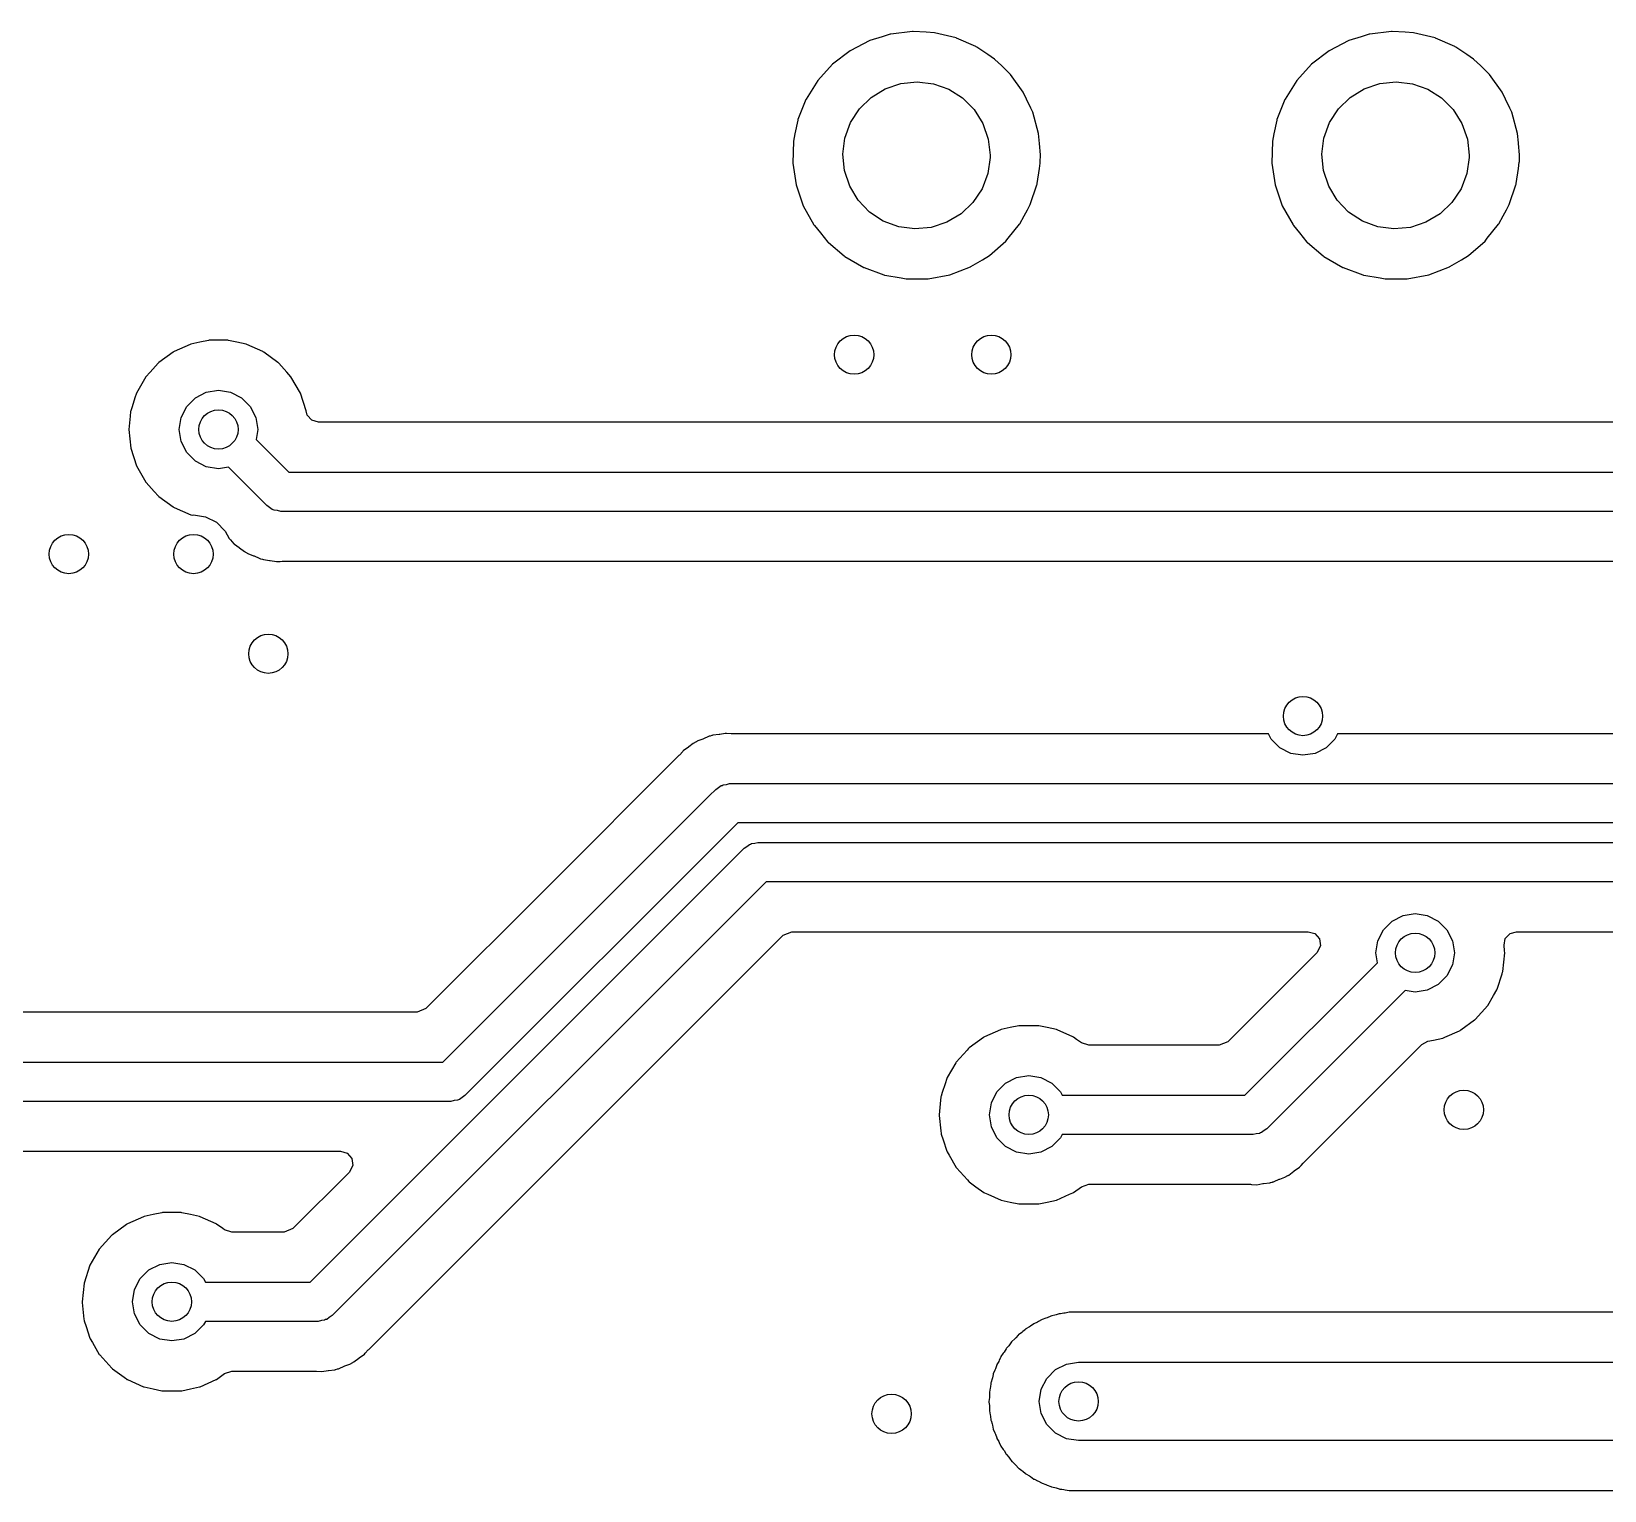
# Model space of a CAD drawing. Extents: x 0.02 to 3.56, y 0.02 to 1.96.
# Drawn here: x 1.617 to 2.247, y 0.812 to 1.397 of the extents above; entities that cross this region are included whole.
import ezdxf

# ---------------------------------------------------------------- set-up
doc = ezdxf.new("R2010")
doc.units = 0
doc.header["$MEASUREMENT"] = 0
doc.layers.add('BLACK', color=7, linetype='CONTINUOUS')

msp = doc.modelspace()

# ---------------------------------------------------------------- linework, layer by layer
at = {"layer": 'BLACK', "linetype": 'CONTINUOUS'}
for p, q in [((1.95777, 1.3953), (1.95275, 1.39375)), ((1.96099, 1.39629), (1.95777, 1.3953)), ((1.9612, 1.39635), (1.96099, 1.39629)), ((1.96099, 1.39629), (1.96099, 1.39629)), ((1.96997, 1.39742), (1.9612, 1.39635)), ((1.97019, 1.3974), (1.96997, 1.39742)), ((1.97538, 1.3971), (1.97019, 1.3974)), ((1.97019, 1.3974), (1.97019, 1.3974)), ((1.9788, 1.39691), (1.97538, 1.3971)), ((1.9874, 1.39484), (1.9788, 1.39691)), ((1.9876, 1.39475), (1.9874, 1.39484)), ((1.99529, 1.39138), (1.9876, 1.39475)), ((1.9876, 1.39475), (1.9876, 1.39475)), ((2.14989, 1.3953), (2.14487, 1.39375)), ((2.15311, 1.39629), (2.14989, 1.3953)), ((2.15332, 1.39635), (2.15311, 1.39629)), ((2.15311, 1.39629), (2.15311, 1.39629)), ((2.1621, 1.39742), (2.15332, 1.39635)), ((2.16232, 1.3974), (2.1621, 1.39742)), ((2.1675, 1.3971), (2.16232, 1.3974)), ((2.16232, 1.3974), (2.16232, 1.3974)), ((2.17093, 1.39691), (2.1675, 1.3971)), ((2.17952, 1.39484), (2.17093, 1.39691)), ((2.17972, 1.39475), (2.17952, 1.39484)), ((2.18741, 1.39138), (2.17972, 1.39475)), ((2.17972, 1.39475), (2.17972, 1.39475)), ((1.94489, 1.3897), (1.93788, 1.38432)), ((1.95275, 1.39375), (1.94489, 1.3897)), ((1.99549, 1.39129), (1.99529, 1.39138)), ((1.99529, 1.39138), (1.99529, 1.39138)), ((1.99567, 1.39117), (1.99549, 1.39129)), ((2.00009, 1.3882), (1.99567, 1.39117)), ((1.99567, 1.39117), (1.99567, 1.39117)), ((2.00283, 1.38636), (2.00009, 1.3882)), ((2.13702, 1.3897), (2.13, 1.38432)), ((2.14487, 1.39375), (2.13702, 1.3897)), ((2.18762, 1.39129), (2.18741, 1.39138)), ((2.18741, 1.39138), (2.18741, 1.39138)), ((2.1878, 1.39117), (2.18762, 1.39129)), ((2.19222, 1.3882), (2.1878, 1.39117)), ((2.1878, 1.39117), (2.1878, 1.39117)), ((2.19495, 1.38636), (2.19222, 1.3882)), ((1.93788, 1.38432), (1.93193, 1.37778)), ((2.00299, 1.38621), (2.00283, 1.38636)), ((2.00556, 1.38371), (2.00299, 1.38621)), ((2.00299, 1.38621), (2.00299, 1.38621)), ((2.00918, 1.38021), (2.00556, 1.38371)), ((2.13, 1.38432), (2.12405, 1.37778)), ((2.19511, 1.38621), (2.19495, 1.38636)), ((2.19769, 1.38371), (2.19511, 1.38621)), ((2.19511, 1.38621), (2.19511, 1.38621)), ((2.2013, 1.38021), (2.19769, 1.38371)), ((1.93193, 1.37778), (1.92723, 1.37029)), ((1.95896, 1.37443), (1.96519, 1.37656)), ((1.96519, 1.37656), (1.97174, 1.37724)), ((1.97174, 1.37724), (1.97828, 1.37646)), ((1.97828, 1.37646), (1.98448, 1.37426)), ((2.01434, 1.37303), (2.00918, 1.38021)), ((2.12405, 1.37778), (2.11936, 1.37029)), ((2.15109, 1.37443), (2.15732, 1.37656)), ((2.15732, 1.37656), (2.16387, 1.37724)), ((2.16387, 1.37724), (2.1704, 1.37646)), ((2.1704, 1.37646), (2.17661, 1.37426)), ((2.20646, 1.37303), (2.2013, 1.38021)), ((1.92715, 1.37009), (1.92609, 1.36745)), ((1.92723, 1.37029), (1.92715, 1.37009)), ((1.92715, 1.37009), (1.92715, 1.37009)), ((1.94865, 1.36638), (1.95336, 1.37098)), ((1.95336, 1.37098), (1.95896, 1.37443)), ((1.98448, 1.37426), (1.99004, 1.37073)), ((1.99004, 1.37073), (1.99468, 1.36606)), ((2.01567, 1.37024), (2.01434, 1.37303)), ((2.01741, 1.36658), (2.01567, 1.37024)), ((2.11927, 1.37009), (2.11821, 1.36745)), ((2.11936, 1.37029), (2.11927, 1.37009)), ((2.11927, 1.37009), (2.11927, 1.37009)), ((2.14078, 1.36638), (2.14548, 1.37098)), ((2.14548, 1.37098), (2.15109, 1.37443)), ((2.17661, 1.37426), (2.18216, 1.37073)), ((2.18216, 1.37073), (2.1868, 1.36606)), ((2.20779, 1.37024), (2.20646, 1.37303)), ((2.20954, 1.36658), (2.20779, 1.37024)), ((1.92609, 1.36745), (1.92393, 1.36209)), ((1.94509, 1.36085), (1.94865, 1.36638)), ((1.99468, 1.36606), (1.99816, 1.36047)), ((2.01814, 1.36505), (2.01741, 1.36658)), ((2.02047, 1.35652), (2.01814, 1.36505)), ((2.11821, 1.36745), (2.11606, 1.36209)), ((2.13721, 1.36085), (2.14078, 1.36638)), ((2.1868, 1.36606), (2.19029, 1.36047)), ((2.21027, 1.36505), (2.20954, 1.36658)), ((2.2126, 1.35652), (2.21027, 1.36505)), ((1.92389, 1.36187), (1.92274, 1.35632)), ((1.92393, 1.36209), (1.92389, 1.36187)), ((1.92389, 1.36187), (1.92389, 1.36187)), ((1.94284, 1.35466), (1.94509, 1.36085)), ((1.99816, 1.36047), (2.00033, 1.35426)), ((2.11601, 1.36187), (2.11486, 1.35632)), ((2.11606, 1.36209), (2.11601, 1.36187)), ((2.11601, 1.36187), (2.11601, 1.36187)), ((2.13496, 1.35466), (2.13721, 1.36085)), ((2.19029, 1.36047), (2.19246, 1.35426)), ((1.92214, 1.35343), (1.92191, 1.34459)), ((1.92274, 1.35632), (1.92214, 1.35343)), ((1.94201, 1.34813), (1.94284, 1.35466)), ((2.00033, 1.35426), (2.00106, 1.34772)), ((2.02084, 1.35246), (2.02047, 1.35652)), ((2.02124, 1.34797), (2.02084, 1.35246)), ((2.11427, 1.35343), (2.11404, 1.34459)), ((2.11486, 1.35632), (2.11427, 1.35343)), ((2.13414, 1.34813), (2.13496, 1.35466)), ((2.19246, 1.35426), (2.19319, 1.34772)), ((2.21294, 1.35272), (2.2126, 1.35652)), ((2.21296, 1.35246), (2.21294, 1.35272)), ((2.21336, 1.34797), (2.21296, 1.35246)), ((1.92191, 1.34459), (1.92325, 1.33586)), ((1.94265, 1.34158), (1.94201, 1.34813)), ((2.00105, 1.34689), (2.00014, 1.34037)), ((2.00106, 1.34772), (2.00105, 1.34689)), ((2.02081, 1.34245), (2.02112, 1.34459)), ((2.02112, 1.34459), (2.02117, 1.34497)), ((2.02117, 1.34497), (2.02119, 1.34511)), ((2.02117, 1.34497), (2.02117, 1.34497)), ((2.02119, 1.34511), (2.02126, 1.34772)), ((2.02126, 1.34772), (2.02124, 1.34797)), ((2.11404, 1.34459), (2.11537, 1.33586)), ((2.13478, 1.34158), (2.13414, 1.34813)), ((2.19318, 1.34689), (2.19226, 1.34037)), ((2.19319, 1.34772), (2.19318, 1.34689)), ((2.21294, 1.34245), (2.2133, 1.34497)), ((2.2133, 1.34497), (2.21332, 1.34511)), ((2.2133, 1.34497), (2.2133, 1.34497)), ((2.21332, 1.34511), (2.21339, 1.34772)), ((2.21339, 1.34772), (2.21336, 1.34797)), ((1.94473, 1.33533), (1.94265, 1.34158)), ((2.00014, 1.34037), (1.9978, 1.33422)), ((2.01995, 1.33636), (2.02081, 1.34245)), ((2.13686, 1.33533), (2.13478, 1.34158)), ((2.19226, 1.34037), (2.18992, 1.33422)), ((2.21207, 1.33636), (2.21294, 1.34245)), ((1.92325, 1.33586), (1.92611, 1.32749)), ((1.94814, 1.3297), (1.94473, 1.33533)), ((1.9978, 1.33422), (1.99415, 1.32874)), ((2.01717, 1.32797), (2.01978, 1.33586)), ((2.01978, 1.33586), (2.01988, 1.33615)), ((2.01988, 1.33615), (2.01995, 1.33636)), ((2.01988, 1.33615), (2.01988, 1.33615)), ((2.11537, 1.33586), (2.11824, 1.32749)), ((2.14027, 1.3297), (2.13686, 1.33533)), ((2.18992, 1.33422), (2.18628, 1.32874)), ((2.2093, 1.32797), (2.2119, 1.33586)), ((2.2119, 1.33586), (2.212, 1.33615)), ((2.212, 1.33615), (2.21207, 1.33636)), ((2.212, 1.33615), (2.212, 1.33615)), ((1.92611, 1.32749), (1.93041, 1.31977)), ((1.95271, 1.32497), (1.94814, 1.3297)), ((1.99415, 1.32874), (1.98939, 1.3242)), ((2.01474, 1.32348), (2.01601, 1.32584)), ((2.01601, 1.32584), (2.01717, 1.32797)), ((2.11824, 1.32749), (2.12254, 1.31977)), ((2.14484, 1.32497), (2.14027, 1.3297)), ((2.18628, 1.32874), (2.18151, 1.3242)), ((2.20686, 1.32348), (2.20814, 1.32584)), ((2.20814, 1.32584), (2.2093, 1.32797)), ((1.93041, 1.31977), (1.93055, 1.3196)), ((1.93055, 1.3196), (1.93055, 1.3196)), ((1.93055, 1.3196), (1.93304, 1.31656)), ((1.95822, 1.32136), (1.95271, 1.32497)), ((1.96439, 1.31907), (1.95822, 1.32136)), ((1.97092, 1.3182), (1.96439, 1.31907)), ((1.97747, 1.31879), (1.97092, 1.3182)), ((1.98373, 1.32083), (1.97747, 1.31879)), ((1.98939, 1.3242), (1.98373, 1.32083)), ((2.00834, 1.31444), (2.01281, 1.32003)), ((2.01281, 1.32003), (2.01295, 1.3202)), ((2.01281, 1.32003), (2.01281, 1.32003)), ((2.01295, 1.3202), (2.01474, 1.32348)), ((2.12254, 1.31977), (2.12268, 1.3196)), ((2.12268, 1.3196), (2.12268, 1.3196)), ((2.12268, 1.3196), (2.12516, 1.31656)), ((2.15035, 1.32136), (2.14484, 1.32497)), ((2.15652, 1.31907), (2.15035, 1.32136)), ((2.16304, 1.3182), (2.15652, 1.31907)), ((2.1696, 1.31879), (2.16304, 1.3182)), ((2.17586, 1.32083), (2.1696, 1.31879)), ((2.18151, 1.3242), (2.17586, 1.32083)), ((2.20047, 1.31444), (2.20494, 1.32003)), ((2.20494, 1.32003), (2.20508, 1.3202)), ((2.20494, 1.32003), (2.20494, 1.32003)), ((2.20508, 1.3202), (2.20686, 1.32348)), ((1.93304, 1.31656), (1.93601, 1.31293)), ((1.93601, 1.31293), (1.93618, 1.31278)), ((1.93618, 1.31278), (1.94256, 1.30733)), ((2.00076, 1.30749), (2.00742, 1.3133)), ((2.00742, 1.3133), (2.00834, 1.31444)), ((2.12516, 1.31656), (2.12813, 1.31293)), ((2.12813, 1.31293), (2.1283, 1.31278)), ((2.1283, 1.31278), (2.13469, 1.30733)), ((2.19289, 1.30749), (2.19955, 1.3133)), ((2.19955, 1.3133), (2.20047, 1.31444)), ((1.94256, 1.30733), (1.94256, 1.30733)), ((1.94256, 1.30733), (1.94273, 1.30718)), ((1.94273, 1.30718), (1.95036, 1.30272)), ((1.99799, 1.30583), (2.00076, 1.30749)), ((2.13469, 1.30733), (2.13469, 1.30733)), ((2.13469, 1.30733), (2.13486, 1.30718)), ((2.13486, 1.30718), (2.14249, 1.30272)), ((2.19012, 1.30583), (2.19289, 1.30749)), ((1.95036, 1.30272), (1.95057, 1.30265)), ((1.95057, 1.30265), (1.95057, 1.30265)), ((1.95057, 1.30265), (1.95846, 1.29976)), ((1.97621, 1.29821), (1.98491, 1.29982)), ((1.98491, 1.29982), (1.99318, 1.30295)), ((1.99318, 1.30295), (1.99337, 1.30306)), ((1.99337, 1.30306), (1.99799, 1.30583)), ((1.99337, 1.30306), (1.99337, 1.30306)), ((2.14249, 1.30272), (2.1427, 1.30265)), ((2.1427, 1.30265), (2.1427, 1.30265)), ((2.1427, 1.30265), (2.15058, 1.29976)), ((2.16834, 1.29821), (2.17703, 1.29982)), ((2.17703, 1.29982), (2.1853, 1.30295)), ((2.1853, 1.30295), (2.18549, 1.30306)), ((2.18549, 1.30306), (2.19012, 1.30583)), ((2.18549, 1.30306), (2.18549, 1.30306)), ((1.95846, 1.29976), (1.95846, 1.29976)), ((1.95846, 1.29976), (1.95867, 1.29969)), ((1.95867, 1.29969), (1.95888, 1.29965)), ((1.95888, 1.29965), (1.95888, 1.29965)), ((1.95888, 1.29965), (1.96538, 1.29852)), ((1.96538, 1.29852), (1.96737, 1.29817)), ((1.96737, 1.29817), (1.9676, 1.29817)), ((1.9676, 1.29817), (1.97161, 1.29819)), ((1.9676, 1.29817), (1.9676, 1.29817)), ((1.97161, 1.29819), (1.97621, 1.29821)), ((2.15058, 1.29976), (2.15058, 1.29976)), ((2.15058, 1.29976), (2.15079, 1.29969)), ((2.15079, 1.29969), (2.15101, 1.29965)), ((2.15101, 1.29965), (2.15101, 1.29965)), ((2.15101, 1.29965), (2.1575, 1.29852)), ((2.1575, 1.29852), (2.1595, 1.29817)), ((2.1595, 1.29817), (2.15972, 1.29817)), ((2.15972, 1.29817), (2.16374, 1.29819)), ((2.15972, 1.29817), (2.15972, 1.29817)), ((2.16374, 1.29819), (2.16834, 1.29821)), ((1.67334, 1.26871), (1.66768, 1.2646)), ((1.67355, 1.26886), (1.67334, 1.26871)), ((1.67334, 1.26871), (1.67334, 1.26871)), ((1.67379, 1.26897), (1.67355, 1.26886)), ((1.68018, 1.27182), (1.67379, 1.26897)), ((1.67379, 1.26897), (1.67379, 1.26897)), ((1.68042, 1.27192), (1.68018, 1.27182)), ((1.68018, 1.27182), (1.68018, 1.27182)), ((1.6841, 1.2727), (1.68042, 1.27192)), ((1.68752, 1.27343), (1.6841, 1.2727)), ((1.68778, 1.27348), (1.68752, 1.27343)), ((1.68752, 1.27343), (1.68752, 1.27343)), ((1.69529, 1.27348), (1.68778, 1.27348)), ((1.69555, 1.27343), (1.69529, 1.27348)), ((1.69897, 1.2727), (1.69555, 1.27343)), ((1.69555, 1.27343), (1.69555, 1.27343)), ((1.70265, 1.27192), (1.69897, 1.2727)), ((1.70289, 1.27182), (1.70265, 1.27192)), ((1.70928, 1.26897), (1.70289, 1.27182)), ((1.70289, 1.27182), (1.70289, 1.27182)), ((1.70952, 1.26886), (1.70928, 1.26897)), ((1.70928, 1.26897), (1.70928, 1.26897)), ((1.70973, 1.26871), (1.70952, 1.26886)), ((1.71539, 1.2646), (1.70973, 1.26871)), ((1.70973, 1.26871), (1.70973, 1.26871)), ((1.6673, 1.26425), (1.66412, 1.26073)), ((1.66747, 1.26444), (1.6673, 1.26425)), ((1.6673, 1.26425), (1.6673, 1.26425)), ((1.66768, 1.2646), (1.66747, 1.26444)), ((1.66768, 1.2646), (1.66768, 1.2646)), ((1.7156, 1.26444), (1.71539, 1.2646)), ((1.71539, 1.2646), (1.71539, 1.2646)), ((1.71577, 1.26425), (1.7156, 1.26444)), ((1.71895, 1.26073), (1.71577, 1.26425)), ((1.71577, 1.26425), (1.71577, 1.26425)), ((1.66244, 1.25886), (1.65868, 1.25234)), ((1.66412, 1.26073), (1.66244, 1.25886)), ((1.72063, 1.25886), (1.71895, 1.26073)), ((1.72439, 1.25234), (1.72063, 1.25886)), ((1.65804, 1.25036), (1.65688, 1.24682)), ((1.65868, 1.25234), (1.65804, 1.25036)), ((1.6788, 1.24697), (1.68228, 1.25046)), ((1.68228, 1.25046), (1.68667, 1.25269)), ((1.68667, 1.25269), (1.69154, 1.25346)), ((1.69154, 1.25346), (1.6964, 1.25269)), ((1.6964, 1.25269), (1.70079, 1.25046)), ((1.70079, 1.25046), (1.70428, 1.24697)), ((1.72671, 1.24519), (1.72439, 1.25234)), ((1.65613, 1.24306), (1.65557, 1.23772)), ((1.65633, 1.24494), (1.65613, 1.24306)), ((1.65636, 1.24519), (1.65633, 1.24494)), ((1.65633, 1.24494), (1.65633, 1.24494)), ((1.65688, 1.24682), (1.65636, 1.24519)), ((1.67656, 1.24258), (1.6788, 1.24697)), ((1.70428, 1.24697), (1.70651, 1.24258)), ((1.72674, 1.24494), (1.72671, 1.24519)), ((1.7268, 1.24468), (1.72674, 1.24494)), ((1.72683, 1.24469), (1.7268, 1.24468)), ((1.72715, 1.24351), (1.72683, 1.24469)), ((1.72898, 1.2414), (1.72715, 1.24351)), ((1.65557, 1.23772), (1.65636, 1.23024)), ((1.67579, 1.23772), (1.67656, 1.24258)), ((1.67656, 1.23285), (1.67579, 1.23772)), ((1.70651, 1.24258), (1.70728, 1.23772)), ((1.70728, 1.23772), (1.70665, 1.23373)), ((1.73166, 1.24061), (1.72898, 1.2414)), ((2.44246, 1.24061), (1.73166, 1.24061)), ((1.6788, 1.22846), (1.67656, 1.23285)), ((1.70665, 1.23373), (1.7198, 1.22059)), ((1.65636, 1.23024), (1.65868, 1.22309)), ((1.68228, 1.22498), (1.6788, 1.22846)), ((1.68667, 1.22274), (1.68228, 1.22498)), ((1.65868, 1.22309), (1.66244, 1.21658)), ((1.69154, 1.22197), (1.68667, 1.22274)), ((1.69552, 1.2226), (1.69154, 1.22197)), ((1.71097, 1.20715), (1.69552, 1.2226)), ((1.7198, 1.22059), (2.45309, 1.22059)), ((1.66244, 1.21658), (1.66261, 1.21638)), ((1.66261, 1.21638), (1.66261, 1.21638)), ((1.66261, 1.21638), (1.66578, 1.21286)), ((1.66578, 1.21286), (1.66747, 1.21099)), ((1.66747, 1.21099), (1.66768, 1.21084)), ((1.66768, 1.21084), (1.66768, 1.21084)), ((1.66768, 1.21084), (1.67334, 1.20672)), ((1.67334, 1.20672), (1.67355, 1.20657)), ((1.67355, 1.20657), (1.67379, 1.20646)), ((1.67379, 1.20646), (1.67379, 1.20646)), ((1.67379, 1.20646), (1.6771, 1.20499)), ((1.71208, 1.20645), (1.71097, 1.20715)), ((1.71311, 1.20563), (1.71208, 1.20645)), ((1.71355, 1.20553), (1.71311, 1.20563)), ((1.71393, 1.20529), (1.71355, 1.20553)), ((1.71524, 1.20514), (1.71393, 1.20529)), ((1.71652, 1.20484), (1.71524, 1.20514)), ((1.6771, 1.20499), (1.68042, 1.20351)), ((1.68042, 1.20351), (1.68103, 1.20338)), ((1.68103, 1.20338), (1.68154, 1.20346)), ((1.68154, 1.20346), (1.6864, 1.20269)), ((1.6864, 1.20269), (1.69079, 1.20046)), ((1.69079, 1.20046), (1.69428, 1.19697)), ((2.45309, 1.20484), (1.71652, 1.20484)), ((1.69428, 1.19697), (1.69578, 1.19403)), ((1.69578, 1.19403), (1.69609, 1.19372)), ((1.69609, 1.19372), (1.69632, 1.19347)), ((1.69632, 1.19347), (1.69774, 1.19184)), ((1.69774, 1.19184), (1.69798, 1.19167)), ((1.69798, 1.19167), (1.6998, 1.19039)), ((1.6998, 1.19039), (1.70001, 1.19024)), ((1.70001, 1.19024), (1.70198, 1.18869)), ((1.70198, 1.18869), (1.70226, 1.18857)), ((1.70226, 1.18857), (1.70235, 1.18851)), ((1.70235, 1.18851), (1.70292, 1.18818)), ((1.70292, 1.18818), (1.70302, 1.18813)), ((1.70302, 1.18813), (1.70326, 1.18796)), ((1.70326, 1.18796), (1.70354, 1.18785)), ((1.70354, 1.18785), (1.70354, 1.18785)), ((1.70354, 1.18785), (1.70465, 1.18742)), ((1.70465, 1.18742), (1.7056, 1.18705)), ((1.7056, 1.18705), (1.70584, 1.18695)), ((1.70584, 1.18695), (1.70786, 1.18603)), ((1.70786, 1.18603), (1.70786, 1.18603)), ((1.70786, 1.18603), (1.70814, 1.18591)), ((1.70814, 1.18591), (1.70843, 1.18586)), ((1.70843, 1.18586), (1.70853, 1.18583)), ((1.70853, 1.18583), (1.70917, 1.18564)), ((1.70917, 1.18564), (1.70927, 1.18562)), ((1.70927, 1.18562), (1.70955, 1.18551)), ((1.70955, 1.18551), (1.71204, 1.18518)), ((1.71204, 1.18518), (1.7123, 1.18514)), ((1.7123, 1.18514), (1.71477, 1.18468)), ((1.71477, 1.18468), (1.71507, 1.1847)), ((1.71507, 1.1847), (1.71633, 1.18477)), ((1.71507, 1.1847), (1.71507, 1.1847)), ((1.71633, 1.18477), (1.71708, 1.18481)), ((1.71708, 1.18481), (1.71737, 1.18482)), ((1.71737, 1.18482), (2.33722, 1.18482)), ((1.882, 1.11171), (1.88024, 1.11036)), ((1.88224, 1.1119), (1.882, 1.11171)), ((1.882, 1.11171), (1.882, 1.11171)), ((1.88251, 1.11202), (1.88224, 1.1119)), ((1.8826, 1.11207), (1.88251, 1.11202)), ((1.88318, 1.11239), (1.8826, 1.11207)), ((1.88327, 1.11244), (1.88318, 1.11239)), ((1.88352, 1.11261), (1.88327, 1.11244)), ((1.8838, 1.11272), (1.88352, 1.11261)), ((1.88587, 1.1135), (1.8838, 1.11272)), ((1.8838, 1.11272), (1.8838, 1.11272)), ((1.88611, 1.1136), (1.88587, 1.1135)), ((1.88814, 1.11449), (1.88611, 1.1136)), ((1.88842, 1.11461), (1.88814, 1.11449)), ((1.88814, 1.11449), (1.88814, 1.11449)), ((1.88871, 1.11466), (1.88842, 1.11461)), ((1.88881, 1.11469), (1.88871, 1.11466)), ((1.88945, 1.11487), (1.88881, 1.11469)), ((1.88956, 1.11489), (1.88945, 1.11487)), ((1.88983, 1.115), (1.88956, 1.11489)), ((1.89233, 1.1153), (1.88983, 1.115)), ((1.89259, 1.11534), (1.89233, 1.1153)), ((1.89477, 1.11572), (1.89259, 1.11534)), ((1.89507, 1.11577), (1.89477, 1.11572)), ((1.89477, 1.11572), (1.89477, 1.11572)), ((1.89536, 1.11575), (1.89507, 1.11577)), ((1.89722, 1.11562), (1.89536, 1.11575)), ((1.89536, 1.11575), (1.89536, 1.11575)), ((1.89756, 1.11561), (1.89722, 1.11562)), ((2.1127, 1.11561), (1.89756, 1.11561)), ((2.1138, 1.11346), (2.1127, 1.11561)), ((2.11728, 1.10998), (2.1138, 1.11346)), ((2.13928, 1.11346), (2.13579, 1.10998)), ((2.14037, 1.11561), (2.13928, 1.11346)), ((2.30441, 1.11561), (2.14037, 1.11561)), ((1.87557, 1.1062), (1.82457, 1.05519)), ((1.87622, 1.10685), (1.87557, 1.1062)), ((1.87642, 1.10706), (1.87622, 1.10685)), ((1.87776, 1.10856), (1.87642, 1.10706)), ((1.87796, 1.10879), (1.87776, 1.10856)), ((1.87776, 1.10856), (1.87776, 1.10856)), ((1.88003, 1.11021), (1.87796, 1.10879)), ((1.88024, 1.11036), (1.88003, 1.11021)), ((2.12167, 1.10774), (2.11728, 1.10998)), ((2.12654, 1.10697), (2.12167, 1.10774)), ((2.1314, 1.10774), (2.12654, 1.10697)), ((2.13579, 1.10998), (2.1314, 1.10774)), ((1.88848, 1.09079), (1.89098, 1.09329)), ((1.89098, 1.09329), (1.89209, 1.09399)), ((1.89209, 1.09399), (1.89312, 1.09481)), ((1.89312, 1.09481), (1.89356, 1.09491)), ((1.89356, 1.09491), (1.89395, 1.09515)), ((1.89395, 1.09515), (1.89525, 1.0953)), ((1.89525, 1.0953), (1.89654, 1.09559)), ((1.89654, 1.09559), (2.55309, 1.09559)), ((1.78154, 0.983858), (1.88848, 1.09079)), ((1.88848, 1.09079), (1.88848, 1.09079)), ((1.89959, 1.07964), (1.79036, 0.970407)), ((1.8998, 1.07984), (1.89959, 1.07964)), ((1.89959, 1.07964), (1.89959, 1.07964)), ((2.55309, 1.07984), (1.8998, 1.07984)), ((1.72827, 0.895591), (1.90235, 1.06967)), ((1.90235, 1.06967), (1.90347, 1.07037)), ((1.90347, 1.07037), (1.9045, 1.07119)), ((1.9045, 1.07119), (1.90494, 1.07129)), ((1.90494, 1.07129), (1.90532, 1.07153)), ((1.90532, 1.07153), (1.90663, 1.07168)), ((1.90663, 1.07168), (1.90791, 1.07197)), ((1.90791, 1.07197), (2.39517, 1.07197)), ((1.91117, 1.05622), (1.73709, 0.882139)), ((1.82457, 1.05519), (1.7747, 1.00533)), ((2.3919, 1.05622), (1.91117, 1.05622)), ((2.16228, 1.04046), (2.16667, 1.04269)), ((2.16667, 1.04269), (2.17154, 1.04346)), ((2.17154, 1.04346), (2.1764, 1.04269)), ((2.1764, 1.04269), (2.18079, 1.04046)), ((1.91801, 1.03475), (1.92152, 1.0362)), ((1.92152, 1.0362), (2.1286, 1.0362)), ((2.1286, 1.0362), (2.13128, 1.03541)), ((2.13128, 1.03541), (2.13311, 1.0333)), ((2.15656, 1.03258), (2.1588, 1.03697)), ((2.1588, 1.03697), (2.16228, 1.04046)), ((2.18079, 1.04046), (2.18428, 1.03697)), ((2.18428, 1.03697), (2.18651, 1.03258)), ((2.20769, 1.03347), (2.2096, 1.03551)), ((2.2096, 1.03551), (2.21212, 1.0362)), ((2.21212, 1.0362), (2.3384, 1.0362)), ((1.75185, 0.868581), (1.91801, 1.03475)), ((2.13351, 1.03053), (2.1321, 1.02773)), ((2.13311, 1.0333), (2.13351, 1.03053)), ((2.15579, 1.02772), (2.15656, 1.03258)), ((2.18651, 1.03258), (2.18728, 1.02772)), ((2.20718, 1.03072), (2.20769, 1.03347)), ((2.20742, 1.02848), (2.20718, 1.03072)), ((2.2075, 1.02772), (2.20742, 1.02848)), ((2.1321, 1.02773), (2.09643, 0.992063)), ((2.10327, 0.970591), (2.15642, 1.02373)), ((2.15642, 1.02373), (2.15579, 1.02772)), ((2.18651, 1.02285), (2.18428, 1.01846)), ((2.18728, 1.02772), (2.18651, 1.02285)), ((2.20671, 1.02024), (2.2075, 1.02772)), ((2.18428, 1.01846), (2.18079, 1.01498)), ((2.20439, 1.01309), (2.20639, 1.01925)), ((2.20639, 1.01925), (2.20663, 1.01999)), ((2.20663, 1.01999), (2.20671, 1.02024)), ((2.20663, 1.01999), (2.20663, 1.01999)), ((2.16755, 1.0126), (2.11209, 0.957139)), ((2.17154, 1.01197), (2.16755, 1.0126)), ((2.1764, 1.01274), (2.17154, 1.01197)), ((2.18079, 1.01498), (2.1764, 1.01274)), ((2.20063, 1.00658), (2.20293, 1.01055)), ((2.20293, 1.01055), (2.20426, 1.01286)), ((2.20426, 1.01286), (2.20439, 1.01309)), ((2.20426, 1.01286), (2.20426, 1.01286)), ((1.77119, 1.00388), (1.53301, 1.00388)), ((1.7747, 1.00533), (1.77119, 1.00388)), ((2.1956, 1.00099), (2.20063, 1.00658)), ((2.00542, 0.996921), (2.00518, 0.996815)), ((2.0091, 0.997702), (2.00542, 0.996921)), ((2.01252, 0.99843), (2.0091, 0.997702)), ((2.01278, 0.998484), (2.01252, 0.99843)), ((2.01252, 0.99843), (2.01252, 0.99843)), ((2.02029, 0.998484), (2.01278, 0.998484)), ((2.02055, 0.99843), (2.02029, 0.998484)), ((2.02397, 0.997702), (2.02055, 0.99843)), ((2.02055, 0.99843), (2.02055, 0.99843)), ((2.02765, 0.996921), (2.02397, 0.997702)), ((2.02789, 0.996815), (2.02765, 0.996921)), ((2.18985, 0.996815), (2.19539, 1.00084)), ((2.19539, 1.00084), (2.1956, 1.00099)), ((2.19539, 1.00084), (2.19539, 1.00084)), ((1.99834, 0.99371), (1.99268, 0.989596)), ((1.99855, 0.993863), (1.99834, 0.99371)), ((1.99834, 0.99371), (1.99834, 0.99371)), ((1.99879, 0.993968), (1.99855, 0.993863)), ((2.00518, 0.996815), (1.99879, 0.993968)), ((1.99879, 0.993968), (1.99879, 0.993968)), ((2.00518, 0.996815), (2.00518, 0.996815)), ((2.03428, 0.993968), (2.02789, 0.996815)), ((2.02789, 0.996815), (2.02789, 0.996815)), ((2.03452, 0.993863), (2.03428, 0.993968)), ((2.03428, 0.993968), (2.03428, 0.993968)), ((2.03574, 0.992975), (2.03452, 0.993863)), ((2.03769, 0.991558), (2.03574, 0.992975)), ((2.04061, 0.99061), (2.03769, 0.991558)), ((2.09293, 0.99061), (2.04061, 0.99061)), ((2.09643, 0.992063), (2.09293, 0.99061)), ((2.12685, 0.943581), (2.17416, 0.990889)), ((2.17416, 0.990889), (2.17663, 0.992233)), ((2.17663, 0.992233), (2.17891, 0.992717)), ((2.17891, 0.992717), (2.18265, 0.993512)), ((2.18265, 0.993512), (2.18344, 0.993863)), ((2.18344, 0.993863), (2.18928, 0.996465)), ((2.18928, 0.996465), (2.18952, 0.99657)), ((2.18928, 0.996465), (2.18928, 0.996465)), ((2.18952, 0.99657), (2.18985, 0.996815)), ((1.99181, 0.98871), (1.98744, 0.983856)), ((1.9923, 0.98925), (1.99181, 0.98871)), ((1.99247, 0.989443), (1.9923, 0.98925)), ((1.9923, 0.98925), (1.9923, 0.98925)), ((1.99268, 0.989596), (1.99247, 0.989443)), ((1.99268, 0.989596), (1.99268, 0.989596)), ((1.33921, 0.983858), (1.78154, 0.983858)), ((1.98731, 0.983631), (1.98389, 0.977717)), ((1.98744, 0.983856), (1.98731, 0.983631)), ((2.01167, 0.977694), (2.01654, 0.978465)), ((2.01654, 0.978465), (2.0214, 0.977694)), ((1.98298, 0.975185), (1.98183, 0.971636)), ((1.98368, 0.977345), (1.98298, 0.975185)), ((1.98389, 0.977717), (1.98368, 0.977345)), ((2.00156, 0.967583), (2.00379, 0.971973)), ((2.00379, 0.971973), (2.00728, 0.975457)), ((2.00728, 0.975457), (2.01167, 0.977694)), ((2.0214, 0.977694), (2.02579, 0.975457)), ((2.02579, 0.975457), (2.02928, 0.971973)), ((2.02928, 0.971973), (2.02998, 0.970591)), ((1.7848, 0.96811), (1.33593, 0.96811)), ((1.78609, 0.968403), (1.7848, 0.96811)), ((1.78739, 0.968548), (1.78609, 0.968403)), ((1.78778, 0.968788), (1.78739, 0.968548)), ((1.78822, 0.968889), (1.78778, 0.968788)), ((1.78925, 0.969709), (1.78822, 0.968889)), ((1.79036, 0.970407), (1.78925, 0.969709)), ((1.98103, 0.96712), (1.98057, 0.962717)), ((1.98133, 0.969936), (1.98103, 0.96712)), ((1.98136, 0.970194), (1.98133, 0.969936)), ((1.98133, 0.969936), (1.98133, 0.969936)), ((1.98183, 0.971636), (1.98136, 0.970194)), ((2.00079, 0.962717), (2.00156, 0.967583)), ((2.02998, 0.970591), (2.10327, 0.970591)), ((1.98057, 0.962717), (1.9806, 0.962458)), ((1.9806, 0.962458), (1.98124, 0.956315)), ((2.00156, 0.95785), (2.00079, 0.962717)), ((1.98124, 0.956315), (1.98136, 0.955239)), ((1.98136, 0.955239), (1.98144, 0.954992)), ((1.98144, 0.954992), (1.98144, 0.954992)), ((1.98144, 0.954992), (1.98218, 0.952712)), ((2.00379, 0.95346), (2.00156, 0.95785)), ((2.00728, 0.949976), (2.00379, 0.95346)), ((2.02928, 0.95346), (2.02579, 0.949976)), ((2.02998, 0.954843), (2.02928, 0.95346)), ((2.10654, 0.954843), (2.02998, 0.954843)), ((2.10782, 0.955135), (2.10654, 0.954843)), ((2.10912, 0.955281), (2.10782, 0.955135)), ((2.10951, 0.955521), (2.10912, 0.955281)), ((2.10995, 0.955621), (2.10951, 0.955521)), ((2.11098, 0.956441), (2.10995, 0.955621)), ((2.11209, 0.957139), (2.11098, 0.956441)), ((1.47091, 0.948091), (1.74049, 0.948091)), ((1.74049, 0.948091), (1.74317, 0.947303)), ((1.74317, 0.947303), (1.745, 0.945191)), ((1.98218, 0.952712), (1.98368, 0.948088)), ((1.98368, 0.948088), (1.98381, 0.947863)), ((1.98381, 0.947863), (1.98381, 0.947863)), ((1.98381, 0.947863), (1.98461, 0.94648)), ((1.98461, 0.94648), (1.98744, 0.941577)), ((2.01167, 0.947739), (2.00728, 0.949976)), ((2.01654, 0.946969), (2.01167, 0.947739)), ((2.0214, 0.947739), (2.01654, 0.946969)), ((2.02579, 0.949976), (2.0214, 0.947739)), ((1.7454, 0.942424), (1.74399, 0.939622)), ((1.745, 0.945191), (1.7454, 0.942424)), ((1.98744, 0.941577), (1.98761, 0.941384)), ((1.98761, 0.941384), (1.98761, 0.941384)), ((1.98761, 0.941384), (1.99194, 0.936577)), ((2.12283, 0.940069), (2.12304, 0.940221)), ((2.12304, 0.940221), (2.12511, 0.941646)), ((2.12511, 0.941646), (2.12581, 0.942424)), ((2.12581, 0.942424), (2.12665, 0.943374)), ((2.12665, 0.943374), (2.12685, 0.943581)), ((1.74399, 0.939622), (1.72143, 0.917063)), ((1.99194, 0.936577), (1.99247, 0.93599)), ((1.99247, 0.93599), (1.99268, 0.935837)), ((1.99268, 0.935837), (1.99268, 0.935837)), ((1.99268, 0.935837), (1.99538, 0.933875)), ((1.99538, 0.933875), (1.99855, 0.93157)), ((2.03452, 0.93157), (2.03769, 0.933875)), ((2.03769, 0.933875), (2.04061, 0.934823)), ((2.04061, 0.934823), (2.10551, 0.934823)), ((2.10551, 0.934823), (2.10585, 0.934811)), ((2.10585, 0.934811), (2.10801, 0.934664)), ((2.10801, 0.934664), (2.11048, 0.935097)), ((2.11048, 0.935097), (2.11074, 0.935135)), ((2.11074, 0.935135), (2.11324, 0.935437)), ((2.11324, 0.935437), (2.11352, 0.935543)), ((2.11352, 0.935543), (2.11362, 0.935568)), ((2.11362, 0.935568), (2.11426, 0.935743)), ((2.11426, 0.935743), (2.11436, 0.935774)), ((2.11436, 0.935774), (2.11465, 0.935825)), ((2.11465, 0.935825), (2.11493, 0.935945)), ((2.11493, 0.935945), (2.11696, 0.936836)), ((2.11493, 0.935945), (2.11493, 0.935945)), ((2.11696, 0.936836), (2.1172, 0.936934)), ((2.1172, 0.936934), (2.11927, 0.937717)), ((2.11927, 0.937717), (2.11955, 0.937823)), ((2.11927, 0.937717), (2.11927, 0.937717)), ((2.11955, 0.937823), (2.1198, 0.937992)), ((2.1198, 0.937992), (2.11989, 0.938041)), ((2.11989, 0.938041), (2.12047, 0.938364)), ((2.12047, 0.938364), (2.12056, 0.938418)), ((2.12056, 0.938418), (2.12083, 0.938538)), ((2.12083, 0.938538), (2.12283, 0.940069)), ((1.99855, 0.93157), (1.99879, 0.931465)), ((1.99879, 0.931465), (1.99879, 0.931465)), ((1.99879, 0.931465), (2.0002, 0.930837)), ((2.0002, 0.930837), (2.00542, 0.928512)), ((2.00542, 0.928512), (2.0091, 0.927731)), ((2.0091, 0.927731), (2.01252, 0.927003)), ((2.02055, 0.927003), (2.02397, 0.927731)), ((2.02397, 0.927731), (2.02765, 0.928512)), ((2.02765, 0.928512), (2.03287, 0.930837)), ((2.03287, 0.930837), (2.03428, 0.931465)), ((2.03428, 0.931465), (2.03452, 0.93157)), ((2.03428, 0.931465), (2.03428, 0.931465)), ((1.66148, 0.921815), (1.65509, 0.918968)), ((1.66172, 0.921921), (1.66148, 0.921815)), ((1.66148, 0.921815), (1.66148, 0.921815)), ((1.6654, 0.922702), (1.66172, 0.921921)), ((1.66882, 0.92343), (1.6654, 0.922702)), ((1.66908, 0.923484), (1.66882, 0.92343)), ((1.66882, 0.92343), (1.66882, 0.92343)), ((1.67659, 0.923484), (1.66908, 0.923484)), ((1.67685, 0.92343), (1.67659, 0.923484)), ((1.68027, 0.922702), (1.67685, 0.92343)), ((1.67685, 0.92343), (1.67685, 0.92343)), ((1.68395, 0.921921), (1.68027, 0.922702)), ((1.68419, 0.921815), (1.68395, 0.921921)), ((1.69058, 0.918968), (1.68419, 0.921815)), ((1.68419, 0.921815), (1.68419, 0.921815)), ((2.01252, 0.927003), (2.01252, 0.927003)), ((2.01252, 0.927003), (2.01278, 0.926949)), ((2.01278, 0.926949), (2.02029, 0.926949)), ((2.02029, 0.926949), (2.02055, 0.927003)), ((2.02055, 0.927003), (2.02055, 0.927003)), ((1.65464, 0.91871), (1.64898, 0.914596)), ((1.65485, 0.918863), (1.65464, 0.91871)), ((1.65464, 0.91871), (1.65464, 0.91871)), ((1.65509, 0.918968), (1.65485, 0.918863)), ((1.65509, 0.918968), (1.65509, 0.918968)), ((1.69082, 0.918863), (1.69058, 0.918968)), ((1.69058, 0.918968), (1.69058, 0.918968)), ((1.69329, 0.917063), (1.69082, 0.918863)), ((1.69399, 0.916558), (1.69329, 0.917063)), ((1.69691, 0.91561), (1.69399, 0.916558)), ((1.71793, 0.91561), (1.69691, 0.91561)), ((1.72143, 0.917063), (1.71793, 0.91561)), ((1.64374, 0.908856), (1.63998, 0.902345)), ((1.64877, 0.914443), (1.64374, 0.908856)), ((1.64898, 0.914596), (1.64877, 0.914443)), ((1.64898, 0.914596), (1.64898, 0.914596)), ((1.63998, 0.902345), (1.63766, 0.895194)), ((1.66358, 0.900457), (1.66797, 0.902694)), ((1.66797, 0.902694), (1.67283, 0.903465)), ((1.67283, 0.903465), (1.6777, 0.902694)), ((1.6777, 0.902694), (1.68209, 0.900457)), ((1.65786, 0.892583), (1.66009, 0.896973)), ((1.66009, 0.896973), (1.66358, 0.900457)), ((1.68209, 0.900457), (1.68558, 0.896973)), ((1.68558, 0.896973), (1.68628, 0.895591)), ((1.63766, 0.895194), (1.63687, 0.887717)), ((1.65709, 0.887717), (1.65786, 0.892583)), ((1.68628, 0.895591), (1.72827, 0.895591)), ((1.63687, 0.887717), (1.6369, 0.887458)), ((1.6369, 0.887458), (1.6376, 0.880743)), ((1.65786, 0.88285), (1.65709, 0.887717)), ((2.03278, 0.883484), (2.03119, 0.883146)), ((2.03466, 0.883484), (2.03278, 0.883484)), ((2.53333, 0.883484), (2.03466, 0.883484)), ((2.03466, 0.883484), (2.03466, 0.883484)), ((2.03466, 0.883484), (2.03466, 0.883484)), ((1.6376, 0.880743), (1.63766, 0.880239)), ((1.63766, 0.880239), (1.63774, 0.879992)), ((1.63774, 0.879992), (1.63774, 0.879992)), ((1.63774, 0.879992), (1.63848, 0.877715)), ((1.63848, 0.877715), (1.63998, 0.873088)), ((1.66009, 0.87846), (1.65786, 0.88285)), ((1.66358, 0.874976), (1.66009, 0.87846)), ((1.68558, 0.87846), (1.68209, 0.874976)), ((1.68628, 0.879843), (1.68558, 0.87846)), ((1.73154, 0.879843), (1.68628, 0.879843)), ((1.73282, 0.880135), (1.73154, 0.879843)), ((1.73412, 0.880281), (1.73282, 0.880135)), ((1.73451, 0.880521), (1.73412, 0.880281)), ((1.73495, 0.880621), (1.73451, 0.880521)), ((1.73598, 0.881441), (1.73495, 0.880621)), ((1.73709, 0.882139), (1.73598, 0.881441)), ((2.0168, 0.877625), (2.0154, 0.876812)), ((2.01724, 0.877908), (2.0168, 0.877625)), ((2.01855, 0.878863), (2.01724, 0.877908)), ((2.02004, 0.879524), (2.01855, 0.878863)), ((2.0205, 0.879759), (2.02004, 0.879524)), ((2.02168, 0.880442), (2.0205, 0.879759)), ((2.02191, 0.880572), (2.02168, 0.880442)), ((2.02168, 0.880442), (2.02168, 0.880442)), ((2.02345, 0.881074), (2.02191, 0.880572)), ((2.02394, 0.88126), (2.02345, 0.881074)), ((2.02542, 0.881921), (2.02394, 0.88126)), ((2.02574, 0.881989), (2.02542, 0.881921)), ((2.02701, 0.882259), (2.02574, 0.881989)), ((2.02751, 0.882393), (2.02701, 0.882259)), ((2.02881, 0.882815), (2.02751, 0.882393)), ((2.02906, 0.882895), (2.02881, 0.882815)), ((2.02881, 0.882815), (2.02881, 0.882815)), ((2.02932, 0.882922), (2.02906, 0.882895)), ((2.03, 0.882994), (2.02932, 0.882922)), ((2.02932, 0.882922), (2.02932, 0.882922)), ((2.03067, 0.883065), (2.03, 0.882994)), ((2.03119, 0.883146), (2.03067, 0.883065)), ((1.63998, 0.873088), (1.64011, 0.872863)), ((1.64011, 0.872863), (1.64011, 0.872863)), ((1.64011, 0.872863), (1.64099, 0.871334)), ((1.64099, 0.871334), (1.64374, 0.866577)), ((1.66797, 0.872739), (1.66358, 0.874976)), ((1.67283, 0.871969), (1.66797, 0.872739)), ((1.6777, 0.872739), (1.67283, 0.871969)), ((1.68209, 0.874976), (1.6777, 0.872739)), ((2.00966, 0.871571), (2.00885, 0.870467)), ((2.00981, 0.871782), (2.00966, 0.871571)), ((2.00966, 0.871571), (2.00966, 0.871571)), ((2.01102, 0.872869), (2.00981, 0.871782)), ((2.01138, 0.873236), (2.01102, 0.872869)), ((2.0123, 0.87425), (2.01138, 0.873236)), ((2.01247, 0.874443), (2.0123, 0.87425)), ((2.0123, 0.87425), (2.0123, 0.87425)), ((2.01379, 0.875399), (2.01247, 0.874443)), ((2.01419, 0.875725), (2.01379, 0.875399)), ((2.0152, 0.876638), (2.01419, 0.875725)), ((2.0154, 0.876812), (2.0152, 0.876638)), ((2.0152, 0.876638), (2.0152, 0.876638)), ((1.64374, 0.866577), (1.64391, 0.866384)), ((1.64391, 0.866384), (1.64391, 0.866384)), ((1.64391, 0.866384), (1.64631, 0.86372)), ((1.74583, 0.863538), (1.74783, 0.865069)), ((1.74783, 0.865069), (1.74804, 0.865221)), ((1.74804, 0.865221), (1.75011, 0.866646)), ((1.75011, 0.866646), (1.75044, 0.867013)), ((1.75044, 0.867013), (1.75165, 0.868374)), ((1.75165, 0.868374), (1.75185, 0.868581)), ((2.00518, 0.865221), (2.00473, 0.864215)), ((2.00539, 0.865699), (2.00518, 0.865221)), ((2.00634, 0.867013), (2.00539, 0.865699)), ((2.00663, 0.867449), (2.00634, 0.867013)), ((2.00744, 0.868856), (2.00663, 0.867449)), ((2.00761, 0.869049), (2.00744, 0.868856)), ((2.00853, 0.870063), (2.00761, 0.869049)), ((2.00761, 0.869049), (2.00761, 0.869049)), ((2.00885, 0.870467), (2.00853, 0.870063)), ((1.64631, 0.86372), (1.64877, 0.86099)), ((1.64877, 0.86099), (1.64898, 0.860837)), ((1.64898, 0.860837), (1.64898, 0.860837)), ((1.64898, 0.860837), (1.65464, 0.856723)), ((1.69082, 0.85657), (1.69399, 0.858875)), ((1.69399, 0.858875), (1.69691, 0.859823)), ((1.69691, 0.859823), (1.73051, 0.859823)), ((1.73051, 0.859823), (1.73085, 0.859811)), ((1.73085, 0.859811), (1.73301, 0.859664)), ((1.73301, 0.859664), (1.73548, 0.860097)), ((1.73548, 0.860097), (1.73574, 0.860135)), ((1.73574, 0.860135), (1.73824, 0.860437)), ((1.73824, 0.860437), (1.73852, 0.860543)), ((1.73852, 0.860543), (1.73862, 0.860568)), ((1.73862, 0.860568), (1.73926, 0.860743)), ((1.73926, 0.860743), (1.73936, 0.860774)), ((1.73936, 0.860774), (1.73965, 0.860825)), ((1.73965, 0.860825), (1.73993, 0.860945)), ((1.73993, 0.860945), (1.74196, 0.861836)), ((1.73993, 0.860945), (1.73993, 0.860945)), ((1.74196, 0.861836), (1.7422, 0.861934)), ((1.7422, 0.861934), (1.74427, 0.862717)), ((1.74427, 0.862717), (1.74455, 0.862823)), ((1.74427, 0.862717), (1.74427, 0.862717)), ((1.74455, 0.862823), (1.7448, 0.862992)), ((1.7448, 0.862992), (1.74489, 0.863041)), ((1.74489, 0.863041), (1.74547, 0.863364)), ((1.74547, 0.863364), (1.74556, 0.863418)), ((1.74556, 0.863418), (1.74583, 0.863538)), ((2.00228, 0.858576), (2.00199, 0.857241)), ((2.00233, 0.85883), (2.00228, 0.858576)), ((2.00228, 0.858576), (2.00228, 0.858576)), ((2.00299, 0.860315), (2.00233, 0.85883)), ((2.00318, 0.860799), (2.00299, 0.860315)), ((2.00319, 0.860837), (2.00318, 0.860799)), ((2.00368, 0.862345), (2.00319, 0.860837)), ((2.00381, 0.86257), (2.00368, 0.862345)), ((2.00449, 0.863752), (2.00381, 0.86257)), ((2.00473, 0.864215), (2.00449, 0.863752)), ((2.02379, 0.856973), (2.02728, 0.860457)), ((2.02728, 0.860457), (2.03167, 0.862694)), ((2.03167, 0.862694), (2.03654, 0.863465)), ((2.03654, 0.863465), (2.53654, 0.863465)), ((1.65464, 0.856723), (1.65485, 0.85657)), ((1.65485, 0.85657), (1.65509, 0.856465)), ((1.65509, 0.856465), (1.65509, 0.856465)), ((1.65509, 0.856465), (1.66148, 0.853618)), ((1.66148, 0.853618), (1.66172, 0.853512)), ((1.66172, 0.853512), (1.6654, 0.852731)), ((1.6654, 0.852731), (1.66882, 0.852003)), ((1.66882, 0.852003), (1.66882, 0.852003)), ((1.66882, 0.852003), (1.66908, 0.851949)), ((1.66908, 0.851949), (1.67659, 0.851949)), ((1.67659, 0.851949), (1.67685, 0.852003)), ((1.67685, 0.852003), (1.68027, 0.852731)), ((1.67685, 0.852003), (1.67685, 0.852003)), ((1.68027, 0.852731), (1.68395, 0.853512)), ((1.68395, 0.853512), (1.68419, 0.853618)), ((1.68419, 0.853618), (1.69058, 0.856465)), ((1.69058, 0.856465), (1.69082, 0.85657)), ((1.69058, 0.856465), (1.69058, 0.856465)), ((2.00111, 0.853066), (2.00077, 0.851476)), ((2.00119, 0.853578), (2.00111, 0.853066)), ((2.00133, 0.854936), (2.00119, 0.853578)), ((2.00136, 0.855194), (2.00133, 0.854936)), ((2.00133, 0.854936), (2.00133, 0.854936)), ((2.00144, 0.855441), (2.00136, 0.855194)), ((2.00186, 0.85674), (2.00144, 0.855441)), ((2.00144, 0.855441), (2.00144, 0.855441)), ((2.00199, 0.857241), (2.00186, 0.85674)), ((2.02079, 0.847717), (2.02156, 0.852583)), ((2.02156, 0.852583), (2.02379, 0.856973)), ((2.00074, 0.849332), (2.00057, 0.847717)), ((2.00057, 0.847717), (2.0006, 0.847458)), ((2.0006, 0.847458), (2.00074, 0.846101)), ((2.00077, 0.849851), (2.00074, 0.849332)), ((2.00074, 0.846101), (2.00077, 0.845582)), ((2.00077, 0.851476), (2.00077, 0.849851)), ((2.00077, 0.845582), (2.00077, 0.843957)), ((2.02156, 0.84285), (2.02079, 0.847717)), ((2.00077, 0.843957), (2.00111, 0.842368)), ((2.00111, 0.842368), (2.00119, 0.841855)), ((2.00119, 0.841855), (2.00136, 0.840239)), ((2.00136, 0.840239), (2.00144, 0.839992)), ((2.00144, 0.839992), (2.00144, 0.839992)), ((2.00144, 0.839992), (2.00186, 0.838693)), ((2.02379, 0.83846), (2.02156, 0.84285)), ((2.00186, 0.838693), (2.00199, 0.838192)), ((2.00199, 0.838192), (2.00233, 0.836603)), ((2.00233, 0.836603), (2.00299, 0.835118)), ((2.00299, 0.835118), (2.00318, 0.834634)), ((2.00318, 0.834634), (2.00368, 0.833088)), ((2.00368, 0.833088), (2.00381, 0.832863)), ((2.00381, 0.832863), (2.00381, 0.832863)), ((2.00381, 0.832863), (2.00449, 0.831681)), ((2.02728, 0.834976), (2.02379, 0.83846)), ((2.03167, 0.832739), (2.02728, 0.834976)), ((2.00449, 0.831681), (2.00473, 0.831218)), ((2.00473, 0.831218), (2.00539, 0.829734)), ((2.00539, 0.829734), (2.00634, 0.82842)), ((2.00634, 0.82842), (2.00663, 0.827985)), ((2.00663, 0.827985), (2.00744, 0.826577)), ((2.00744, 0.826577), (2.00761, 0.826384)), ((2.03654, 0.831969), (2.03167, 0.832739)), ((2.53001, 0.831969), (2.03654, 0.831969)), ((2.00761, 0.826384), (2.00761, 0.826384)), ((2.00761, 0.826384), (2.00853, 0.82537)), ((2.00853, 0.82537), (2.00885, 0.824966)), ((2.00885, 0.824966), (2.00981, 0.823652)), ((2.00981, 0.823652), (2.01, 0.823478)), ((2.01, 0.823478), (2.01102, 0.822564)), ((2.01102, 0.822564), (2.01138, 0.822197)), ((2.01138, 0.822197), (2.01247, 0.82099)), ((2.01247, 0.82099), (2.01268, 0.820837)), ((2.01268, 0.820837), (2.01268, 0.820837)), ((2.01268, 0.820837), (2.01378, 0.820035)), ((2.01378, 0.820035), (2.01419, 0.819708)), ((2.01419, 0.819708), (2.0152, 0.818795)), ((2.0152, 0.818795), (2.0152, 0.818795)), ((2.0152, 0.818795), (2.0154, 0.818621)), ((2.0154, 0.818621), (2.0168, 0.817808)), ((2.0168, 0.817808), (2.01724, 0.817525)), ((2.01724, 0.817525), (2.01855, 0.81657)), ((2.01855, 0.81657), (2.01879, 0.816465)), ((2.01879, 0.816465), (2.02004, 0.81591)), ((2.02004, 0.81591), (2.0205, 0.815674)), ((2.0205, 0.815674), (2.02168, 0.814991)), ((2.02168, 0.814991), (2.02168, 0.814991)), ((2.02168, 0.814991), (2.02191, 0.814861)), ((2.02191, 0.814861), (2.02345, 0.814359)), ((2.02345, 0.814359), (2.02394, 0.814173)), ((2.02394, 0.814173), (2.02542, 0.813512)), ((2.02542, 0.813512), (2.02568, 0.813458)), ((2.02568, 0.813458), (2.02568, 0.813458)), ((2.02568, 0.813458), (2.02701, 0.813174)), ((2.02701, 0.813174), (2.02751, 0.81304)), ((2.02751, 0.81304), (2.02881, 0.812618)), ((2.02881, 0.812618), (2.02881, 0.812618)), ((2.02881, 0.812618), (2.02906, 0.812538)), ((2.02906, 0.812538), (2.02932, 0.812511)), ((2.02932, 0.812511), (2.02932, 0.812511)), ((2.02932, 0.812511), (2.02986, 0.812453)), ((2.02986, 0.812453), (2.03067, 0.812368)), ((2.03067, 0.812368), (2.03119, 0.812287)), ((2.03119, 0.812287), (2.03278, 0.811949)), ((2.03278, 0.811949), (2.03466, 0.811949)), ((2.03466, 0.811949), (2.03466, 0.811949)), ((2.03466, 0.811949), (2.03466, 0.811949)), ((2.03466, 0.811949), (2.48672, 0.811949))]:
    msp.add_line(p, q, dxfattribs=at)
at = {"layer": 'BLACK'}
for centre in [(1.94654, 1.26772), (2.00154, 1.26772), (1.69154, 1.23772), (1.63154, 1.18772), (1.68154, 1.18772), (1.71154, 1.14772), (2.12654, 1.12272), (2.17154, 1.02772), (2.19103, 0.964724), (2.01654, 0.962717), (1.67283, 0.887717), (2.03654, 0.847717), (1.96154, 0.842717)]:
    msp.add_circle(centre, 0.007874, dxfattribs=at)

doc.saveas('drawing.dxf')
